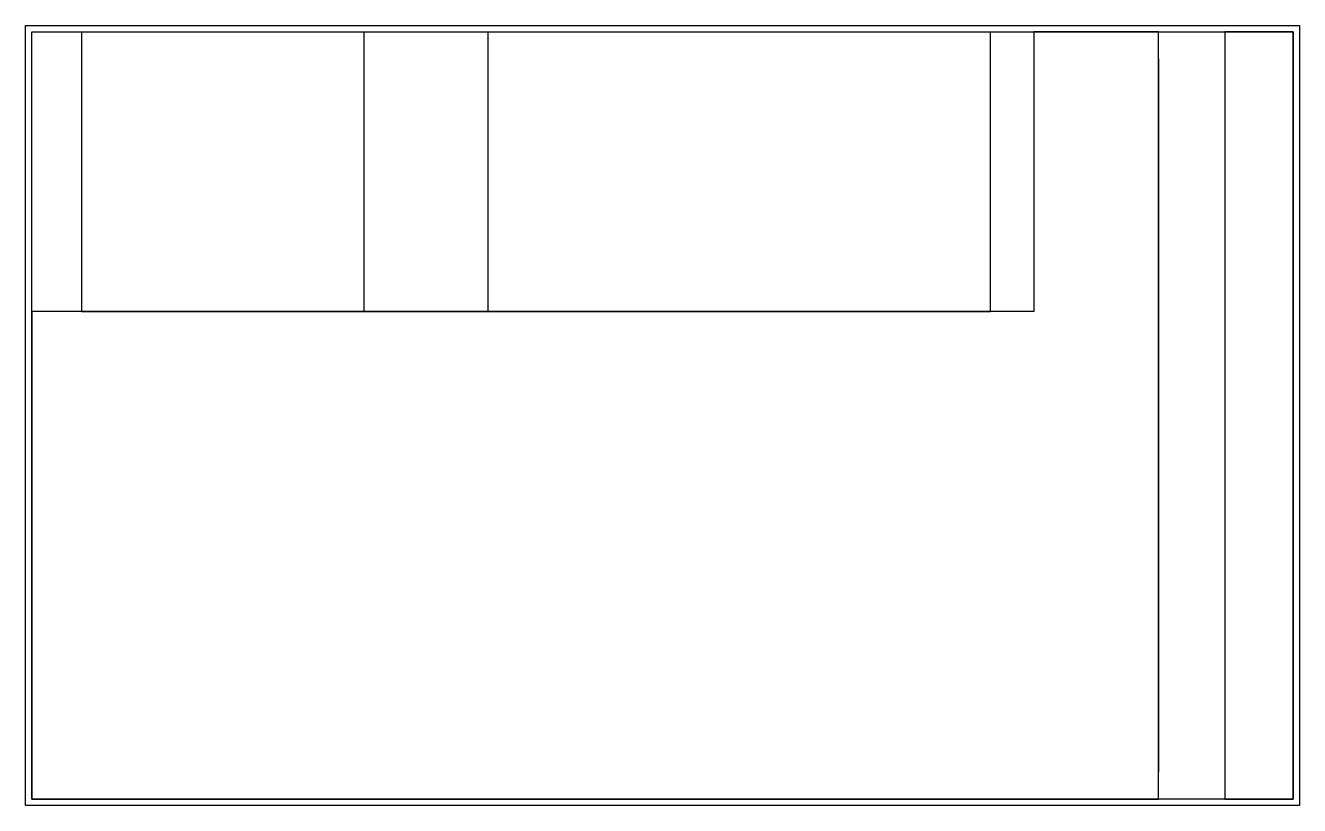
# Model space of a CAD drawing. Header units: millimetres. Extents: x 0 to 307, y 0 to 188.
import ezdxf

# ---------------------------------------------------------------- set-up
doc = ezdxf.new("R2010")
doc.units = ezdxf.units.MM

msp = doc.modelspace()

# ---------------------------------------------------------------- linework, layer by layer
msp.add_line((81.5, 186.46), (111.5, 186.46))
at = {"color": 3}
for p, q in [((273, 179.96), (273, 8)), ((289, 179.96), (289, 8))]:
    msp.add_line(p, q, dxfattribs=at)
at = {"color": 5}
msp.add_lwpolyline([(307, 0), (0, 0), (0, 187.96), (307, 187.96)], close=True, dxfattribs=at)
at = {"color": 2}
msp.add_lwpolyline([(81.5, 119), (111.5, 119), (111.5, 186.46), (305.5, 186.46), (305.5, 1.5), (1.5, 1.5), (1.5, 186.46), (81.5, 186.46)], close=True, dxfattribs=at)
at = {"color": 3}
msp.add_lwpolyline([(232.5, 186.46), (305.5, 186.46), (305.5, 1.5), (1.5, 1.5), (1.5, 186.46), (13.5, 186.46), (13.5, 119), (232.5, 119), (232.5, 186.46), (304.5, 186.46)], dxfattribs=at)
at = {"color": 1}
for points in [[(1.5, 119), (1.5, 1.5), (273, 1.5), (273, 119), (273, 186.46), (243, 186.46), (243, 119)], [(305.5, 1.5), (305.5, 186.46), (289, 186.46), (289, 1.5)]]:
    msp.add_lwpolyline(points, close=True, dxfattribs=at)

doc.saveas('drawing.dxf')
